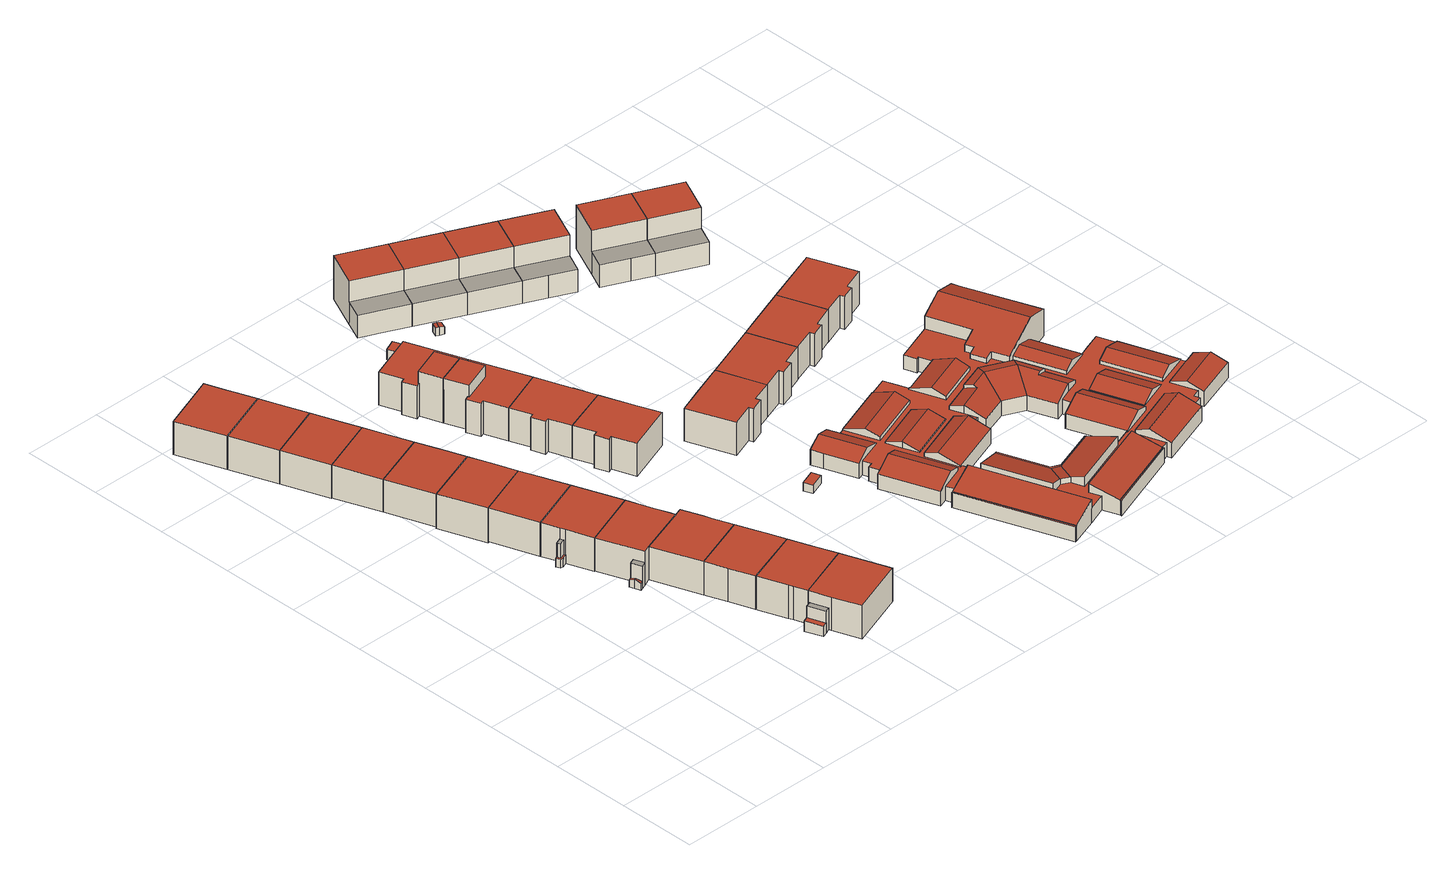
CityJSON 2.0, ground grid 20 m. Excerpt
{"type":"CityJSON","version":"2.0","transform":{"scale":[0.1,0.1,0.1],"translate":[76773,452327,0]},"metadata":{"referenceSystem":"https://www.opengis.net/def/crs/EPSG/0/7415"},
"CityObjects":{
"building1":{"type":"Building","attributes":{"Volume":1654.1,"Dakoppervlakte":191.85,"Muuroppervlakte":479.34,"Vloeroppervlakte":191.85,"hoogte_Z_max_in_m_NAP":9.66,"GEB_DOEL":"woonfunctie","dateOfConstruction":"1984-01-01","measuredHeight":8.62},"geometry":[{"type":"Solid","lod":"2","boundaries":[[[[0,1,2,3,4,5]],[[6,7,8,9,10,11]],[[1,0,8,7]],[[4,10,9,5]],[[4,3,11,10]],[[11,3,2,6]],[[5,9,8,0]],[[2,1,7,6]]]],"semantics":{"surfaces":[{"type":"GroundSurface"},{"type":"RoofSurface"},{"type":"WallSurface"}],"values":[[0,1,2,2,2,2,2,2]]}}]},
"building2":{"type":"Building","attributes":{"Volume":1596.35,"Dakoppervlakte":184.88,"Muuroppervlakte":472.13,"Vloeroppervlakte":184.88,"hoogte_Z_max_in_m_NAP":9.66,"GEB_DOEL":"woonfunctie","dateOfConstruction":"1984-01-01","measuredHeight":8.63},"geometry":[{"type":"Solid","lod":"2","boundaries":[[[[12,13,14,1,0,15]],[[16,17,18,19,8,7]],[[14,13,17,16]],[[12,15,19,18]],[[0,8,19,15]],[[1,7,8,0]],[[13,12,18,17]],[[1,14,16,7]]]],"semantics":{"surfaces":[{"type":"GroundSurface"},{"type":"RoofSurface"},{"type":"WallSurface"}],"values":[[0,1,2,2,2,2,2,2]]}}]},
"building3":{"type":"Building","attributes":{"Volume":1591.97,"Dakoppervlakte":184.65,"Muuroppervlakte":471.17,"Vloeroppervlakte":184.65,"hoogte_Z_max_in_m_NAP":9.66,"GEB_DOEL":"woonfunctie","dateOfConstruction":"1984-01-01","measuredHeight":8.62},"geometry":[{"type":"Solid","lod":"2","boundaries":[[[[20,21,22,14,13,23]],[[24,17,16,25,26,27]],[[22,21,26,25]],[[23,24,27,20]],[[13,17,24,23]],[[14,16,17,13]],[[27,26,21,20]],[[14,22,25,16]]]],"semantics":{"surfaces":[{"type":"GroundSurface"},{"type":"RoofSurface"},{"type":"WallSurface"}],"values":[[0,1,2,2,2,2,2,2]]}}]},
"building4":{"type":"Building","attributes":{"Volume":1593.32,"Dakoppervlakte":185.02,"Muuroppervlakte":471.04,"Vloeroppervlakte":185.02,"hoogte_Z_max_in_m_NAP":9.66,"GEB_DOEL":"woonfunctie","dateOfConstruction":"1984-01-01","measuredHeight":8.61},"geometry":[{"type":"Solid","lod":"2","boundaries":[[[[28,29,30,31,32]],[[26,25,33,34,35]],[[32,31,34,33]],[[30,35,34,31]],[[30,29,26,35]],[[29,28,25,26]],[[28,32,33,25]]]],"semantics":{"surfaces":[{"type":"GroundSurface"},{"type":"RoofSurface"},{"type":"WallSurface"}],"values":[[0,1,2,2,2,2,2]]}}]},
"building5":{"type":"Building","attributes":{"Volume":1605.19,"Dakoppervlakte":186.98,"Muuroppervlakte":471.8,"Vloeroppervlakte":186.98,"hoogte_Z_max_in_m_NAP":9.66,"GEB_DOEL":"woonfunctie","dateOfConstruction":"1984-01-01","measuredHeight":8.58},"geometry":[{"type":"Solid","lod":"2","boundaries":[[[[36,37,38,39,32,31]],[[34,33,40,41,42,43]],[[39,38,41,40]],[[36,43,42,37]],[[36,31,34,43]],[[32,33,34,31]],[[37,42,41,38]],[[32,39,40,33]]]],"semantics":{"surfaces":[{"type":"GroundSurface"},{"type":"RoofSurface"},{"type":"WallSurface"}],"values":[[0,1,2,2,2,2,2,2]]}}]},
"building6":{"type":"Building","attributes":{"Volume":1654.36,"Dakoppervlakte":181.78,"Muuroppervlakte":493.81,"Vloeroppervlakte":181.78,"hoogte_Z_max_in_m_NAP":9.66,"GEB_DOEL":"woonfunctie","dateOfConstruction":"1984-01-01","measuredHeight":9.1},"geometry":[{"type":"Solid","lod":"2","boundaries":[[[[44,45,46,47,48,49]],[[41,40,50,51,52,53]],[[49,48,51,50]],[[46,53,52,47]],[[46,45,41,53]],[[40,41,45,44]],[[48,47,52,51]],[[44,49,50,40]]]],"semantics":{"surfaces":[{"type":"GroundSurface"},{"type":"RoofSurface"},{"type":"WallSurface"}],"values":[[0,1,2,2,2,2,2,2]]}}]},
"building7":{"type":"Building","attributes":{"Volume":1632.92,"Dakoppervlakte":185.44,"Muuroppervlakte":482.09,"Vloeroppervlakte":185.44,"hoogte_Z_max_in_m_NAP":9.66,"GEB_DOEL":"woonfunctie","dateOfConstruction":"1984-01-01","measuredHeight":8.81},"geometry":[{"type":"Solid","lod":"2","boundaries":[[[[54,55,56,57,58,59]],[[51,50,60,61,62,63]],[[57,56,61,60]],[[55,54,63,62]],[[54,59,51,63]],[[50,51,59,58]],[[56,55,62,61]],[[60,50,58,57]]]],"semantics":{"surfaces":[{"type":"GroundSurface"},{"type":"RoofSurface"},{"type":"WallSurface"}],"values":[[0,1,2,2,2,2,2,2]]}}]},
"building8":{"type":"Building","attributes":{"Volume":1693.25,"Dakoppervlakte":194.45,"Muuroppervlakte":505.83,"Vloeroppervlakte":195.86,"hoogte_Z_max_in_m_NAP":9.66,"GEB_DOEL":"woonfunctie","dateOfConstruction":"1984-01-01","measuredHeight":8.72},"geometry":[{"type":"Solid","lod":"2","boundaries":[[[[64,57,56,65,66,67,68,69,70,71,72]],[[73,74,75,76]],[[77,78,79,80,61,60,81]],[[82,83,84,85,86,87,88]],[[81,60,57,64,73]],[[67,78,77,84,68]],[[79,66,65,80]],[[80,65,56,61]],[[60,61,56,57]],[[72,71,88,87]],[[88,71,70,82]],[[70,69,83,82]],[[83,69,68,84]],[[74,73,64,72,87]],[[87,86,75,74]],[[86,85,76,75]],[[73,76,85,84,77,81]],[[66,79,78,67]]]],"semantics":{"surfaces":[{"type":"GroundSurface"},{"type":"OuterFloorSurface"},{"type":"RoofSurface"},{"type":"WallSurface"}],"values":[[0,1,2,2,3,3,3,3,3,3,3,3,3,3,3,3,3,3]]}}]},
"building9":{"type":"Building","attributes":{"Volume":1565.71,"Dakoppervlakte":180.71,"Muuroppervlakte":483.85,"Vloeroppervlakte":184.73,"hoogte_Z_max_in_m_NAP":9.66,"GEB_DOEL":"woonfunctie","dateOfConstruction":"1984-01-01","measuredHeight":8.62},"geometry":[{"type":"Solid","lod":"2","boundaries":[[[[89,90,91,92,93,94,95,96,97,98,99,100,101,102]],[[103,104,105,106]],[[79,78,107,108,109,110,111,112]],[[113,114,115,116]],[[116,115,117,118]],[[95,94,108,107,103]],[[94,93,109,108]],[[111,91,90,112]],[[79,112,90,89]],[[89,102,78,79]],[[106,114,96,95,103]],[[101,100,117,105,104]],[[97,113,116,98]],[[97,96,114,113]],[[100,99,118,117]],[[118,99,98,116]],[[114,106,105,117,115]],[[78,102,101,104,103,107]],[[111,110,109,93,92,91]]]],"semantics":{"surfaces":[{"type":"GroundSurface"},{"type":"OuterFloorSurface"},{"type":"RoofSurface"},{"type":"WallSurface"}],"values":[[0,1,2,2,2,3,3,3,3,3,3,3,3,3,3,3,3,3,3]]}}]},
"building10":{"type":"Building","attributes":{"Volume":1661.63,"Dakoppervlakte":192.04,"Muuroppervlakte":481.19,"Vloeroppervlakte":192.04,"hoogte_Z_max_in_m_NAP":9.66,"GEB_DOEL":"woonfunctie","dateOfConstruction":"1984-01-01","measuredHeight":8.65},"geometry":[{"type":"Solid","lod":"2","boundaries":[[[[119,120,121,122,123,124,94,93]],[[125,126,127,128,129,109,108,130]],[[128,127,126,122,121,120]],[[119,93,109,129]],[[93,94,108,109]],[[125,130,108,94,124,123]],[[120,119,129,128]],[[123,122,126,125]]]],"semantics":{"surfaces":[{"type":"GroundSurface"},{"type":"RoofSurface"},{"type":"WallSurface"}],"values":[[0,1,2,2,2,2,2,2]]}}]},
"building11":{"type":"Building","attributes":{"Volume":1603.58,"Dakoppervlakte":185.86,"Muuroppervlakte":472.62,"Vloeroppervlakte":185.86,"hoogte_Z_max_in_m_NAP":9.66,"GEB_DOEL":"woonfunctie","dateOfConstruction":"1984-01-01","measuredHeight":8.63},"geometry":[{"type":"Solid","lod":"2","boundaries":[[[[122,131,132,133,134,135,136,123]],[[137,138,139,126,125,140,141,142]],[[134,133,137,142]],[[132,138,137,133]],[[131,122,126,139]],[[122,123,125,126]],[[123,136,140,125]],[[142,141,140,136,135,134]],[[132,131,139,138]]]],"semantics":{"surfaces":[{"type":"GroundSurface"},{"type":"RoofSurface"},{"type":"WallSurface"}],"values":[[0,1,2,2,2,2,2,2,2]]}}]},
"building12":{"type":"Building","attributes":{"Volume":1719.1,"Dakoppervlakte":198.61,"Muuroppervlakte":505.46,"Vloeroppervlakte":205.11,"hoogte_Z_max_in_m_NAP":9.66,"GEB_DOEL":"woonfunctie","dateOfConstruction":"1984-01-01","measuredHeight":8.65},"geometry":[{"type":"Solid","lod":"2","boundaries":[[[[143,144,145,146,147,148,149,150,151,152,153,154]],[[155,156,157,158,159,160,161]],[[162,163,164,165]],[[166,167,168,169]],[[169,168,165,164]],[[164,163,151,150]],[[162,152,151,163]],[[162,165,153,152]],[[154,153,165,168,167]],[[166,169,164,150,149]],[[161,160,159,146,145,144]],[[147,146,159,158]],[[148,147,158,157]],[[155,161,144,143]],[[167,166,149,148,157,156,155,143,154]]]],"semantics":{"surfaces":[{"type":"GroundSurface"},{"type":"RoofSurface"},{"type":"OuterFloorSurface"},{"type":"WallSurface"}],"values":[[0,1,1,2,3,3,3,3,3,3,3,3,3,3,3]]}}]},
"building13":{"type":"Building","attributes":{"Volume":1582.92,"Dakoppervlakte":183.24,"Muuroppervlakte":470.53,"Vloeroppervlakte":183.24,"hoogte_Z_max_in_m_NAP":9.66,"GEB_DOEL":"woonfunctie","dateOfConstruction":"1984-01-01","measuredHeight":8.64},"geometry":[{"type":"Solid","lod":"2","boundaries":[[[[170,144,143,171,172,134,133,173]],[[174,155,161,175,176,137,142,177]],[[161,155,143,144]],[[170,175,161,144]],[[170,173,176,175]],[[173,133,137,176]],[[133,134,142,137]],[[134,172,177,142]],[[172,171,174,177]],[[155,174,171,143]]]],"semantics":{"surfaces":[{"type":"GroundSurface"},{"type":"RoofSurface"},{"type":"WallSurface"}],"values":[[0,1,2,2,2,2,2,2,2,2]]}}]},
"building14":{"type":"Building","attributes":{"Volume":1807,"Dakoppervlakte":192.11,"Muuroppervlakte":581.39,"Vloeroppervlakte":192.11,"hoogte_Z_max_in_m_NAP":12.63,"GEB_DOEL":"woonfunctie","dateOfConstruction":"1985-01-01","measuredHeight":11.65},"geometry":[{"type":"Solid","lod":"2","boundaries":[[[[178,179,180,181,182,183,184,185,186]],[[187,188,189,190,191,192,193,194,195,196]],[[197,198,199,200,201]],[[178,186,187,196]],[[185,184,189,188]],[[189,184,183,182,202,190]],[[181,180,194,193]],[[180,179,195,194]],[[178,196,195,179]],[[190,202,197,201]],[[199,192,191,200]],[[200,191,190,201]],[[197,202,182,181,193,192,199,198]],[[186,185,188,187]]]],"semantics":{"surfaces":[{"type":"GroundSurface"},{"type":"RoofSurface"},{"type":"WallSurface"}],"values":[[0,1,1,2,2,2,2,2,2,2,2,2,2,2]]}}]},
"building15":{"type":"Building","attributes":{"Volume":1904.72,"Dakoppervlakte":224.43,"Muuroppervlakte":611.45,"Vloeroppervlakte":224.03,"hoogte_Z_max_in_m_NAP":12.63,"GEB_DOEL":"woonfunctie","dateOfConstruction":"1985-01-01","measuredHeight":11.67},"geometry":[{"type":"Solid","lod":"2","boundaries":[[[[203,204,205,206,207,184,183,182,208,209,210,211,212,213,214,215]],[[190,189,216,217,218,219,220,221,222,223,224]],[[225,226,227,228]],[[229,230,231,232]],[[233,234,197,201]],[[218,217,225,213,212]],[[212,211,219,218]],[[211,210,220,219]],[[220,210,209,221]],[[209,208,222,221]],[[228,214,213,225]],[[203,215,227,226]],[[228,227,215,214]],[[205,230,229,206]],[[230,205,204,231]],[[229,232,207,206]],[[217,216,189,184,207,232,231,204,203,226,225]],[[202,190,201,197]],[[201,190,224,233]],[[234,233,224,223]],[[202,197,234,223,222,208,182]],[[202,182,183,184,189,190]]]],"semantics":{"surfaces":[{"type":"GroundSurface"},{"type":"RoofSurface"},{"type":"WallSurface"}],"values":[[0,1,1,1,1,2,2,2,2,2,2,2,2,2,2,2,2,2,2,2,2,2]]}}]},
"building16":{"type":"Building","attributes":{"Volume":1658.33,"Dakoppervlakte":192.31,"Muuroppervlakte":495.57,"Vloeroppervlakte":192.31,"hoogte_Z_max_in_m_NAP":9.62,"GEB_DOEL":"woonfunctie","dateOfConstruction":"1985-01-01","measuredHeight":8.62},"geometry":[{"type":"Solid","lod":"2","boundaries":[[[[235,236,237,238,239,240,241,242,243]],[[244,245,246,247,248,249,250,251,252]],[[240,239,244,252]],[[245,244,239,238]],[[238,237,246,245]],[[237,236,247,246]],[[248,247,236,235]],[[235,243,249,248]],[[243,242,250,249]],[[252,251,250,242,241,240]]]],"semantics":{"surfaces":[{"type":"GroundSurface"},{"type":"RoofSurface"},{"type":"WallSurface"}],"values":[[0,1,2,2,2,2,2,2,2,2]]}}]},
"building17":{"type":"Building","attributes":{"Volume":1706.49,"Dakoppervlakte":210.97,"Muuroppervlakte":506.52,"Vloeroppervlakte":210.75,"hoogte_Z_max_in_m_NAP":9.62,"GEB_DOEL":"woonfunctie","dateOfConstruction":"1985-01-01","measuredHeight":8.63},"geometry":[{"type":"Solid","lod":"2","boundaries":[[[[239,253,254,255,256,186,185,257,258,259,260,261,262,263,264,240]],[[265,266,267,268,269]],[[268,267,270]],[[270,271,268]],[[265,269,272,273]],[[269,274,272]],[[187,275,276,277,278,244,252,279,280,281,282,188]],[[239,244,278,253]],[[244,239,240,274,252]],[[186,187,188,185]],[[187,186,256,275]],[[276,275,256,255]],[[276,255,254,277]],[[261,266,265,262]],[[267,266,261,260]],[[258,271,270,259]],[[260,259,270,267]],[[273,263,262,265]],[[273,272,264,263]],[[264,272,274,240]],[[278,277,254,253]],[[257,185,188,282]],[[269,279,252,274]],[[280,279,269,268]],[[257,282,281,280,268,271,258]]]],"semantics":{"surfaces":[{"type":"GroundSurface"},{"type":"RoofSurface"},{"type":"WallSurface"}],"values":[[0,1,1,1,1,1,1,2,2,2,2,2,2,2,2,2,2,2,2,2,2,2,2,2,2]]}}]},
"building18":{"type":"Building","attributes":{"Volume":25.51,"Dakoppervlakte":9.28,"Muuroppervlakte":33.5,"Vloeroppervlakte":9.28,"hoogte_Z_max_in_m_NAP":3.82,"GEB_DOEL":"onbekend","dateOfConstruction":"1985-01-01","measuredHeight":2.75},"geometry":[{"type":"Solid","lod":"2","boundaries":[[[[283,284,285,286]],[[287,288,289,290]],[[286,288,287,283]],[[286,285,289,288]],[[284,290,289,285]],[[290,284,283,287]]]],"semantics":{"surfaces":[{"type":"GroundSurface"},{"type":"RoofSurface"},{"type":"WallSurface"}],"values":[[0,1,2,2,2,2]]}}]},
"building19":{"type":"Building","attributes":{"Volume":20.33,"Dakoppervlakte":9.68,"Muuroppervlakte":27.06,"Vloeroppervlakte":9.67,"hoogte_Z_max_in_m_NAP":3.19,"GEB_DOEL":"onbekend","dateOfConstruction":"1983-01-01","measuredHeight":2.16},"geometry":[{"type":"Solid","lod":"2","boundaries":[[[[291,292,293,294]],[[295,296,297,298]],[[291,294,298,297]],[[294,293,295,298]],[[293,292,296,295]],[[296,292,291,297]]]],"semantics":{"surfaces":[{"type":"GroundSurface"},{"type":"RoofSurface"},{"type":"WallSurface"}],"values":[[0,1,2,2,2,2]]}}]},
"building20":{"type":"Building","attributes":{"Volume":1651.8,"Dakoppervlakte":192.54,"Muuroppervlakte":494.11,"Vloeroppervlakte":192.54,"hoogte_Z_max_in_m_NAP":9.62,"GEB_DOEL":"woonfunctie","dateOfConstruction":"1985-01-01","measuredHeight":8.58},"geometry":[{"type":"Solid","lod":"2","boundaries":[[[[299,300,301,302,303,304,305,306,307]],[[308,309,310,311,312,313,314,315,316]],[[307,306,311,310]],[[304,303,314,313]],[[303,302,315,314]],[[302,301,316,315]],[[308,316,301,300]],[[300,299,309,308]],[[307,310,309,299]],[[306,305,304,313,312,311]]]],"semantics":{"surfaces":[{"type":"GroundSurface"},{"type":"RoofSurface"},{"type":"WallSurface"}],"values":[[0,1,2,2,2,2,2,2,2,2]]}}]},
"building21":{"type":"Building","attributes":{"Volume":1776.81,"Dakoppervlakte":121.64,"Muuroppervlakte":571.63,"Vloeroppervlakte":185.67,"hoogte_Z_max_in_m_NAP":12.45,"GEB_DOEL":"woonfunctie","dateOfConstruction":"1984-01-01","measuredHeight":11.49},"geometry":[{"type":"Solid","lod":"2","boundaries":[[[[317,318,319,320,321,322,323,324]],[[325,326,327,328,329,330]],[[331,332,333,334]],[[317,324,331,334,326]],[[323,332,331,324]],[[333,332,323,322,327]],[[326,325,318,317]],[[322,321,328,327]],[[318,325,330,329,328,321,320,319]],[[334,333,327,326]]]],"semantics":{"surfaces":[{"type":"GroundSurface"},{"type":"OuterFloorSurface"},{"type":"RoofSurface"},{"type":"WallSurface"}],"values":[[0,1,2,3,3,3,3,3,3,3]]}}]},
"building22":{"type":"Building","attributes":{"Volume":7.62,"Dakoppervlakte":3.67,"Muuroppervlakte":15.78,"Vloeroppervlakte":3.55,"hoogte_Z_max_in_m_NAP":3.24,"GEB_DOEL":"onbekend","dateOfConstruction":"1984-01-01","measuredHeight":2.28},"geometry":[{"type":"Solid","lod":"2","boundaries":[[[[335,336,337,338,339,340]],[[341,342,343,344]],[[345,346,343,342]],[[344,336,335,341]],[[346,345,339,338]],[[337,343,346,338]],[[341,335,340,339,345,342]],[[337,336,344,343]]]],"semantics":{"surfaces":[{"type":"GroundSurface"},{"type":"RoofSurface"},{"type":"WallSurface"}],"values":[[0,1,1,2,2,2,2,2]]}}]},
"building23":{"type":"Building","attributes":{"Volume":1778.97,"Dakoppervlakte":121.66,"Muuroppervlakte":571.8,"Vloeroppervlakte":186.14,"hoogte_Z_max_in_m_NAP":12.45,"GEB_DOEL":"woonfunctie","dateOfConstruction":"1984-01-01","measuredHeight":11.49},"geometry":[{"type":"Solid","lod":"2","boundaries":[[[[347,348,349,318,317,324]],[[350,351,326,325]],[[352,353,331,334]],[[353,352,351,348,347]],[[347,324,331,353]],[[324,317,326,334,331]],[[325,318,349,350]],[[349,348,351,350]],[[317,318,325,326]],[[334,326,351,352]]]],"semantics":{"surfaces":[{"type":"GroundSurface"},{"type":"OuterFloorSurface"},{"type":"RoofSurface"},{"type":"WallSurface"}],"values":[[0,1,2,3,3,3,3,3,3,3]]}}]},
"building24":{"type":"Building","attributes":{"Volume":1636.35,"Dakoppervlakte":190.43,"Muuroppervlakte":491.38,"Vloeroppervlakte":190.43,"hoogte_Z_max_in_m_NAP":9.62,"GEB_DOEL":"woonfunctie","dateOfConstruction":"1985-01-01","measuredHeight":8.59},"geometry":[{"type":"Solid","lod":"2","boundaries":[[[[354,355,356,357,307,306,358,359,360]],[[310,361,362,363,364,365,366,367,311]],[[311,306,307,310]],[[307,357,361,310]],[[357,356,362,361]],[[356,355,363,362]],[[363,355,354,364]],[[354,360,365,364]],[[360,359,366,365]],[[366,359,358,306,311,367]]]],"semantics":{"surfaces":[{"type":"GroundSurface"},{"type":"RoofSurface"},{"type":"WallSurface"}],"values":[[0,1,2,2,2,2,2,2,2,2]]}}]},
"building25":{"type":"Building","attributes":{"Volume":1787.22,"Dakoppervlakte":122.33,"Muuroppervlakte":572.92,"Vloeroppervlakte":187.15,"hoogte_Z_max_in_m_NAP":12.45,"GEB_DOEL":"woonfunctie","dateOfConstruction":"1984-01-01","measuredHeight":11.48},"geometry":[{"type":"Solid","lod":"2","boundaries":[[[[368,369,349,348,347,370,371]],[[372,373,351,350,374]],[[375,376,353,352]],[[370,376,375,373,371]],[[370,347,353,376]],[[352,353,347,348,351]],[[368,371,373,372]],[[350,351,348,349]],[[372,374,350,349,369,368]],[[352,351,373,375]]]],"semantics":{"surfaces":[{"type":"GroundSurface"},{"type":"OuterFloorSurface"},{"type":"RoofSurface"},{"type":"WallSurface"}],"values":[[0,1,2,3,3,3,3,3,3,3]]}}]},
"building26":{"type":"Building","attributes":{"Volume":1819.58,"Dakoppervlakte":124.62,"Muuroppervlakte":578.31,"Vloeroppervlakte":189.96,"hoogte_Z_max_in_m_NAP":12.45,"GEB_DOEL":"woonfunctie","dateOfConstruction":"1984-01-01","measuredHeight":11.5},"geometry":[{"type":"Solid","lod":"2","boundaries":[[[[377,378,368,371,370,379,380]],[[372,381,382,383,373]],[[376,375,384,385]],[[385,384,383,380,379]],[[370,376,385,379]],[[375,376,370,371,373]],[[372,373,371,368]],[[381,372,368,378]],[[377,382,381,378]],[[377,380,383,382]],[[384,375,373,383]]]],"semantics":{"surfaces":[{"type":"GroundSurface"},{"type":"OuterFloorSurface"},{"type":"RoofSurface"},{"type":"WallSurface"}],"values":[[0,1,2,3,3,3,3,3,3,3,3]]}}]},
"building27":{"type":"Building","attributes":{"Volume":1626.9,"Dakoppervlakte":189.97,"Muuroppervlakte":488.93,"Vloeroppervlakte":189.97,"hoogte_Z_max_in_m_NAP":9.62,"GEB_DOEL":"woonfunctie","dateOfConstruction":"1985-01-01","measuredHeight":8.56},"geometry":[{"type":"Solid","lod":"2","boundaries":[[[[386,387,388,389,390,391,392,393,394]],[[395,396,366,365,397,398,399,400,401]],[[391,390,365,366]],[[390,389,397,365]],[[389,388,398,397]],[[388,387,399,398]],[[387,386,400,399]],[[386,394,401,400]],[[401,394,393,395]],[[395,393,392,391,366,396]]]],"semantics":{"surfaces":[{"type":"GroundSurface"},{"type":"RoofSurface"},{"type":"WallSurface"}],"values":[[0,1,2,2,2,2,2,2,2,2]]}}]},
"building28":{"type":"Building","attributes":{"Volume":17367.57,"Dakoppervlakte":3644.95,"Muuroppervlakte":2633.39,"Vloeroppervlakte":3499.03,"hoogte_Z_max_in_m_NAP":9.63,"GEB_DOEL":"bijeenkomstfunctie,sportfunctie - onderwijsfunctie","dateOfConstruction":"1984-01-01","measuredHeight":9.35},"geometry":[{"type":"Solid","lod":"2","boundaries":[[[[402,403,404,405,406,407,408,409,410,411,412,413,414,415,416,417,418,419,420,421,422,423,424,425,426,427,428,429,430,431,432,433,434,435,436,437,438,439,440,441,442,443,444,445,446,447,448,449,450,451,452,453,454,455,456,457,458,459,460,461,462,463],[464,465,466,467,468,469,470,471,472,473,474,475,476,477,478,479,480,481,482,483,484]],[[485,486,487,488,489,490,491,492,493,494,495,496,497,498,499,500,501,502,503,504,505,506,507,508,509,510,511,512,513,514,515,516,517,518,519,520,521,522,523,524,525,526,527,528,529,530,531,532,533,534,535,536,537,538,539,540,541,542,543,544,545],[546,547,548,549],[550,551,552,553,554,555,556,557,558,559,560,561,562,563,564,565,566,567,568,569,570,571,572,573,574,575,574,576,577,578,579,580,581],[582,583,584,585,586,587]],[[588,589,590,591]],[[590,592,593,594,595,591]],[[596,597,598,599,600]],[[601,602,600,599,603]],[[604,605,606,607]],[[608,609,610,611,612,613,607,606]],[[614,615,616,617,618]],[[614,619,620,615]],[[621,622,623,624]],[[624,623,625,626]],[[627,628,629,630]],[[631,632,630,629]],[[633,634,635,636]],[[637,633,636,638]],[[639,640,641,642]],[[642,641,643,644]],[[645,646,647,648]],[[649,645,648,650]],[[651,652,653,654]],[[655,656,657,658]],[[659,660,661,662,663]],[[664,665,666,667,668,669,663,662,670,671]],[[672,673,674,675]],[[676,677,678,672,675]],[[679,680,681,682]],[[683,684,685,686]],[[687,688,689,690]],[[691,692,688,687]],[[693,694,695,696]],[[695,694,697,698]],[[699,695,698,700]],[[698,701,702,703,704,700]],[[698,697,705,701]],[[699,706,707,708,696,695]],[[709,710,711,708,707]],[[712,713,714,703,702]],[[715,716,717,718,719,720]],[[721,722,720,719]],[[723,724,725,726,727]],[[726,728,729,727]],[[730,729,728,731,732]],[[733,734,735,736,737,738,739,740]],[[437,436,592,590]],[[592,436,435,593]],[[435,434,513,594,593]],[[588,439,438,589]],[[589,438,437,590]],[[512,595,594,513]],[[511,440,439,588,591,595,512]],[[407,406,596,600]],[[406,405,597,596]],[[597,405,404,598]],[[409,601,486]],[[408,602,601,409]],[[407,600,602,408]],[[487,603,599,598,404,403,488]],[[487,486,601,603]],[[417,416,610,609,535]],[[415,611,610,416]],[[612,611,415,414,540]],[[604,538,537,605]],[[606,605,537,536,608]],[[536,535,609,608]],[[540,539,613,612]],[[613,539,538,604,607]],[[491,490,463,462]],[[518,431,430,429,520,519]],[[431,518,517,432]],[[514,513,434,433]],[[441,440,511,510]],[[509,442,441,510]],[[442,509,508,443]],[[503,447,446,504]],[[453,452,500,499]],[[496,459,458,497]],[[402,463,490,489]],[[403,402,489,488]],[[486,485,410,409]],[[411,543,542,412]],[[542,541,540,414,413,412]],[[418,417,535,534]],[[419,418,534,533]],[[420,419,533,532]],[[420,532,531,421]],[[494,493,620,619]],[[494,619,614,618,460,459,496,495]],[[620,493,492,491,616,615]],[[618,617,461,460]],[[617,616,491,462,461]],[[543,411,410,485,626,625]],[[622,621,545,544]],[[623,622,544,543,625]],[[626,485,545,621,624]],[[504,446,445,631,629,628,505]],[[631,445,444,632]],[[506,627,630,507]],[[505,628,627,506]],[[630,632,444,443,508,507]],[[433,432,517,637,638,514]],[[634,516,515,635]],[[514,638,636,635,515]],[[637,517,516,634,633]],[[641,640,586,585]],[[583,582,642,644]],[[639,642,582,587]],[[641,585,584,643]],[[644,643,584,583]],[[640,639,587,586]],[[549,650,648,647,546]],[[649,650,549,548]],[[646,547,546,647]],[[646,645,649,548,547]],[[653,501,500,452,451,655,654]],[[655,451,450,656]],[[657,656,450,449]],[[449,448,658,657]],[[654,655,658,651]],[[501,653,652,502]],[[502,652,651,658,448,447,503]],[[422,421,531,670,662]],[[659,425,424,423,661,660]],[[422,662,661,423]],[[677,428,427,678]],[[670,531,530,671]],[[529,664,671,530]],[[664,529,528,665]],[[666,665,528,527]],[[666,527,526,667]],[[667,526,525,668]],[[668,525,524,669]],[[523,522,674,673]],[[521,520,429,428,677,676]],[[669,524,523,673,672,678,427,426,425,659,663]],[[453,499,681,680,684,454]],[[686,685,457,456]],[[456,455,683,686]],[[454,684,683,455]],[[679,685,684,680]],[[681,499,498,682]],[[682,498,497,458,457,685,679]],[[568,691,687,569]],[[690,689,566,565,484,483,741]],[[692,691,568,567]],[[688,692,567,566,689]],[[690,741,483,482,570,569,687]],[[742,704,703,572,571,481,480]],[[700,704,742,480,479,743]],[[709,707,581,580]],[[711,693,696,708]],[[714,573,572,703]],[[701,705,574,575,712,702]],[[699,744,478,477,745,706]],[[693,711,578,577,694]],[[576,574,705,697]],[[578,711,710,579]],[[714,713,574,573]],[[713,712,575,574]],[[697,694,577,576]],[[699,700,743,479,478,744]],[[581,707,706,745,477,476,550]],[[710,709,580,579]],[[720,722,553,552]],[[556,717,716,746]],[[474,747,715,720,552,551,475]],[[716,715,747,474,473,746]],[[717,556,555,718]],[[718,555,554,721,719]],[[722,721,554,553]],[[469,468,748,740,739,749]],[[467,466,750,734,733,751]],[[734,750,752,735]],[[737,726,725,738]],[[728,726,737,736]],[[728,736,735,731]],[[738,753,749,739]],[[749,753,470,469]],[[557,556,746,473,472,471]],[[476,475,551,550]],[[482,481,571,570]],[[484,565,564,464]],[[466,465,752,750]],[[558,724,723,559]],[[752,465,464,564,563,732,731,735]],[[729,730,562,561]],[[468,467,751,733,740,748]],[[729,561,560,727]],[[723,727,560,559]],[[725,724,558,557,471,470,753,738]],[[732,563,562,730]],[[521,676,675,674,522]]]],"semantics":{"surfaces":[{"type":"GroundSurface"},{"type":"RoofSurface"},{"type":"WallSurface"}],"values":[[0,1,1,1,1,1,1,1,1,1,1,1,1,1,1,1,1,1,1,1,1,1,1,1,1,1,1,1,1,1,1,1,1,1,1,1,1,1,1,1,1,1,1,1,2,2,2,2,2,2,2,2,2,2,2,2,2,2,2,2,2,2,2,2,2,2,2,2,2,2,2,2,2,2,2,2,2,2,2,2,2,2,2,2,2,2,2,2,2,2,2,2,2,2,2,2,2,2,2,2,2,2,2,2,2,2,2,2,2,2,2,2,2,2,2,2,2,2,2,2,2,2,2,2,2,2,2,2,2,2,2,2,2,2,2,2,2,2,2,2,2,2,2,2,2,2,2,2,2,2,2,2,2,2,2,2,2,2,2,2,2,2,2,2,2,2,2,2,2,2,2,2,2,2,2,2,2,2,2,2,2,2,2,2,2,2,2,2,2,2,2,2]]}}]},
"building29":{"type":"Building","attributes":{"Volume":1789.12,"Dakoppervlakte":122.47,"Muuroppervlakte":573.26,"Vloeroppervlakte":187.02,"hoogte_Z_max_in_m_NAP":12.45,"GEB_DOEL":"woonfunctie","dateOfConstruction":"1984-01-01","measuredHeight":11.49},"geometry":[{"type":"Solid","lod":"2","boundaries":[[[[754,755,756,757,758,759,760]],[[761,762,763,764,765]],[[766,767,768,769]],[[759,767,766,762,760]],[[758,768,767,759]],[[758,757,763,769,768]],[[754,760,762,761]],[[763,757,756,764]],[[755,765,764,756]],[[761,765,755,754]],[[769,763,762,766]]]],"semantics":{"surfaces":[{"type":"GroundSurface"},{"type":"OuterFloorSurface"},{"type":"RoofSurface"},{"type":"WallSurface"}],"values":[[0,1,2,3,3,3,3,3,3,3,3]]}}]},
"building30":{"type":"Building","attributes":{"Volume":1654.57,"Dakoppervlakte":192.51,"Muuroppervlakte":494.68,"Vloeroppervlakte":192.5,"hoogte_Z_max_in_m_NAP":9.62,"GEB_DOEL":"woonfunctie","dateOfConstruction":"1985-01-01","measuredHeight":8.59},"geometry":[{"type":"Solid","lod":"2","boundaries":[[[[770,771,772,773,774,775,776,777]],[[401,778,779,780,781,782,783,395]],[[773,772,395,783]],[[772,771,401,395]],[[771,770,778,401]],[[770,777,779,778]],[[777,776,780,779]],[[775,781,780,776]],[[775,774,782,781]],[[773,783,782,774]]]],"semantics":{"surfaces":[{"type":"GroundSurface"},{"type":"RoofSurface"},{"type":"WallSurface"}],"values":[[0,1,2,2,2,2,2,2,2,2]]}}]},
"building31":{"type":"Building","attributes":{"Volume":1772.75,"Dakoppervlakte":121.82,"Muuroppervlakte":570.25,"Vloeroppervlakte":185.75,"hoogte_Z_max_in_m_NAP":12.45,"GEB_DOEL":"woonfunctie","dateOfConstruction":"1984-01-01","measuredHeight":11.46},"geometry":[{"type":"Solid","lod":"2","boundaries":[[[[754,760,759,784,785,786]],[[761,787,788,762]],[[767,766,789,790]],[[790,789,788,785,784]],[[790,784,759,767]],[[766,767,759,760,762]],[[761,754,786,787]],[[786,785,788,787]],[[760,754,761,762]],[[789,766,762,788]]]],"semantics":{"surfaces":[{"type":"GroundSurface"},{"type":"OuterFloorSurface"},{"type":"RoofSurface"},{"type":"WallSurface"}],"values":[[0,1,2,3,3,3,3,3,3,3]]}}]}
},
"vertices":[
[195,1508,10],[53,1456,10],[9,1575,10],[151,1628,10],[169,1577,10],[177,1557,10],[9,1575,97],[53,1456,97],[195,1508,97],[177,1557,97],[169,1577,97],[151,1628,97],
[219,1442,10],[237,1393,10],[95,1341,10],[212,1462,10],[95,1341,97],[237,1393,97],[219,1442,97],[212,1462,97],
[261,1326,10],[279,1278,10],[137,1226,10],[254,1346,10],[254,1346,97],[137,1226,97],[279,1278,97],[261,1326,97],
[137,1226,11],[279,1278,11],[296,1231,11],[321,1162,11],[179,1112,11],[179,1112,97],[321,1162,97],[296,1231,97],
[339,1113,11],[347,1093,11],[364,1045,11],[222,995,11],[222,995,97],[364,1045,97],[347,1093,97],[339,1113,97],
[222,995,6],[364,1045,6],[382,998,6],[389,978,6],[405,933,6],[264,881,6],[264,881,97],[405,933,97],[389,978,97],[382,998,97],
[424,882,9],[431,862,9],[448,817,9],[306,765,9],[264,881,9],[405,933,9],[306,765,97],[448,817,97],[431,862,97],[424,882,97],
[322,723,9],[467,765,9],[492,697,9],[350,645,9],[327,709,9],[313,703,9],[307,704,9],[302,715,9],[308,717,9],[322,723,68],[308,717,68],[311,708,68],[325,714,68],[327,709,97],[350,645,97],[492,697,97],[467,765,97],[322,723,97],[307,704,31],[313,703,31],[327,709,31],[325,714,31],[311,708,31],[308,717,31],[302,715,31],
[492,697,10],[509,649,10],[516,629,10],[528,598,10],[532,584,10],[410,542,10],[391,534,10],[378,528,10],[371,525,10],[366,540,10],[361,552,10],[368,555,10],[381,560,10],[350,645,10],[391,534,68],[381,560,68],[368,555,68],[378,528,68],[391,534,97],[410,542,97],[532,584,97],[528,598,97],[516,629,97],[509,649,97],[371,525,28],[378,528,28],[372,543,32],[366,540,33],[368,555,29],[361,552,29],
[551,591,10],[570,541,10],[577,521,10],[595,471,10],[454,421,10],[412,535,10],[454,421,97],[595,471,97],[577,521,97],[570,541,97],[551,591,97],[412,535,97],
[613,423,10],[621,403,10],[638,355,10],[496,305,10],[476,359,10],[473,367,10],[638,355,97],[621,403,97],[613,423,97],[473,367,97],[476,359,97],[496,305,97],
[538,190,10],[680,241,10],[681,238,10],[723,122,10],[582,70,10],[557,137,10],[554,144,10],[541,138,10],[529,133,10],[513,176,10],[526,181,10],[539,186,10],[538,190,97],[539,186,97],[557,137,97],[582,70,97],[723,122,97],[681,238,97],[680,241,97],[513,176,37],[529,133,37],[541,138,37],[526,181,37],[554,144,67],[539,186,67],[526,181,67],[541,138,67],
[663,287,10],[526,223,10],[522,234,10],[655,307,10],[526,223,97],[663,287,97],[655,307,97],[522,234,97],
[531,1167,10],[521,1163,10],[508,1197,10],[519,1201,10],[499,1255,10],[575,1282,10],[615,1297,10],[668,1155,10],[552,1111,10],[552,1111,96],[668,1155,96],[615,1297,96],[575,1282,96],[596,1226,96],[520,1198,96],[519,1201,96],[508,1197,96],[521,1163,96],[531,1167,96],[499,1255,126],[519,1201,126],[520,1198,126],[596,1226,126],[575,1282,126],[499,1255,96],
[581,1389,10],[597,1347,10],[626,1358,10],[644,1309,10],[615,1298,10],[480,1308,10],[469,1304,10],[457,1338,10],[467,1342,10],[447,1398,10],[562,1441,10],[587,1450,10],[606,1398,10],[581,1389,96],[562,1441,96],[447,1398,96],[467,1342,96],[457,1338,96],[469,1304,96],[480,1308,96],[479,1311,96],[554,1339,96],[562,1441,41],[581,1389,41],[606,1398,39],[587,1450,39],[644,1309,33],[626,1358,33],[597,1347,40],[615,1298,40],[554,1339,126],[479,1311,126],
[635,884,10],[624,880,10],[612,913,10],[623,917,10],[603,970,10],[720,1011,10],[752,925,10],[773,870,10],[656,827,10],[603,970,96],[623,917,96],[612,913,96],[624,880,96],[635,884,96],[656,827,96],[773,870,96],[752,925,96],[720,1011,96],
[584,1024,10],[573,1020,10],[561,1054,10],[571,1058,10],[681,1120,10],[698,1072,10],[718,1080,10],[728,1075,10],[729,1074,10],[746,1032,10],[746,1031,10],[741,1020,10],[746,1032,36],[729,1074,36],[728,1075,36],[701,1065,39],[717,1021,39],[718,1080,36],[698,1072,35],[741,1020,36],[746,1031,36],[720,1011,35],[571,1058,96],[561,1054,96],[573,1020,96],[584,1024,96],[717,1021,96],[701,1065,96],[698,1072,96],[681,1120,96],
[602,1514,11],[614,1485,11],[586,1474,11],[574,1502,11],[602,1514,38],[574,1502,38],[586,1474,38],[614,1485,38],
[908,556,10],[916,534,10],[878,520,10],[870,542,10],[878,520,31],[916,534,31],[908,556,32],[870,542,32],
[950,766,10],[954,755,10],[920,742,10],[916,754,10],[860,733,10],[817,848,10],[876,870,10],[961,901,10],[1003,785,10],[954,755,96],[950,766,96],[1003,785,96],[961,901,96],[876,870,96],[817,848,96],[860,733,96],[916,754,96],[920,742,96],
[720,1599,10],[697,1551,10],[628,1583,10],[620,1587,10],[586,1603,10],[608,1650,10],[649,1740,10],[761,1688,10],[697,1551,69],[720,1599,69],[608,1650,69],[586,1603,69],[620,1587,69],[628,1583,69],[761,1688,124],[649,1740,124],[608,1650,124],[720,1599,124],
[734,1500,10],[727,1483,10],[716,1488,10],[709,1491,10],[716,1507,10],[724,1504,10],[734,1500,29],[724,1504,32],[716,1488,32],[727,1483,29],[716,1507,31],[709,1491,31],
[873,1636,10],[832,1546,10],[810,1499,10],[810,1499,69],[832,1546,69],[832,1546,124],[873,1636,124],
[1091,817,10],[1095,806,10],[1061,794,10],[1057,805,10],[1066,939,10],[1103,953,10],[1145,837,10],[1057,805,96],[1061,794,96],[1095,806,96],[1091,817,96],[1145,837,96],[1103,953,96],[1066,939,96],
[923,1447,10],[879,1467,10],[985,1584,10],[944,1494,10],[923,1447,69],[944,1494,69],[879,1467,69],[944,1494,124],[985,1584,124],
[1037,1394,10],[977,1422,10],[1100,1530,10],[1059,1441,10],[977,1422,69],[1037,1394,69],[1059,1441,69],[1059,1441,124],[1100,1530,124],
[1234,869,11],[1238,859,11],[1204,846,11],[1200,857,11],[1145,837,11],[1103,953,11],[1138,966,11],[1245,1005,11],[1287,889,11],[1245,1005,96],[1138,966,96],[1200,857,96],[1204,846,96],[1238,859,96],[1234,869,96],[1287,889,96],
[1015,481,3],[1007,502,3],[993,497,3],[964,577,3],[954,605,3],[992,619,3],[1030,633,3],[1041,605,3],[1056,611,3],[1195,662,3],[1242,679,3],[1254,646,3],[1264,619,3],[1264,618,3],[1369,656,3],[1368,657,3],[1357,687,3],[1351,684,3],[1340,715,3],[1439,751,3],[1501,774,3],[1562,796,3],[1568,779,3],[1637,592,3],[1575,569,3],[1569,567,3],[1590,508,3],[1611,451,3],[1642,462,3],[1679,476,3],[1696,429,3],[1747,289,3],[1752,276,3],[1753,275,3],[1781,285,3],[1795,247,3],[1809,208,3],[1700,169,3],[1695,183,3],[1675,175,3],[1680,161,3],[1652,151,3],[1658,135,3],[1519,84,3],[1515,96,3],[1492,88,3],[1493,85,3],[1495,82,3],[1296,9,3],[1295,13,3],[1280,54,3],[1232,36,3],[1163,11,3],[1160,10,3],[1060,284,3],[1063,285,3],[1076,289,3],[1067,312,3],[1046,304,3],[995,443,3],[1011,449,3],[1001,476,3],[1162,297,3],[1226,321,3],[1231,323,3],[1274,204,3],[1297,193,3],[1406,233,3],[1407,230,3],[1431,165,3],[1482,183,3],[1483,184,3],[1434,320,3],[1475,335,3],[1466,362,3],[1447,355,3],[1421,424,3],[1368,448,3],[1300,424,3],[1293,442,3],[1266,432,3],[1281,391,3],[1146,341,3],[1056,611,40],[1041,605,40],[1071,525,40],[1007,502,40],[1015,481,40],[1001,476,40],[1011,449,40],[1044,461,40],[1076,473,40],[1126,334,40],[1095,322,40],[1067,312,40],[1076,289,40],[1133,310,40],[1232,36,40],[1280,54,40],[1269,82,40],[1468,154,40],[1492,88,40],[1515,96,40],[1490,165,40],[1628,216,40],[1639,185,40],[1652,151,40],[1680,161,40],[1675,175,40],[1695,183,40],[1672,246,40],[1752,276,40],[1747,289,40],[1665,260,40],[1614,399,40],[1696,429,40],[1679,476,40],[1642,462,40],[1611,451,40],[1612,448,40],[1537,421,40],[1494,540,40],[1478,534,40],[1463,575,40],[1445,569,40],[1431,606,40],[1449,612,40],[1441,632,40],[1478,645,40],[1439,751,40],[1340,715,40],[1351,684,40],[1357,687,40],[1368,657,40],[1371,658,40],[1401,576,40],[1290,535,40],[1260,618,40],[1264,619,40],[1254,646,40],[1242,679,40],[1195,662,40],[1225,579,40],[1086,528,40],[1576,224,40],[1531,347,40],[1608,375,40],[1653,252,40],[1466,362,40],[1475,335,40],[1484,338,40],[1514,349,40],[1565,210,40],[1483,181,40],[1482,183,40],[1431,165,40],[1433,160,40],[1279,104,40],[1267,135,40],[1246,145,40],[1215,134,40],[1156,295,40],[1162,297,40],[1146,341,40],[1141,339,40],[1112,421,40],[1251,472,40],[1263,440,40],[1266,432,40],[1293,442,40],[1282,473,40],[1270,505,40],[1337,530,40],[1345,508,40],[1404,554,40],[1478,520,40],[1502,452,40],[1503,452,40],[1527,385,40],[1496,374,40],[1101,476,40],[1087,514,40],[1209,559,40],[1223,521,40],[1237,483,40],[1115,438,40],[1700,169,43],[1809,208,43],[1795,247,58],[1686,207,58],[1781,285,44],[1753,275,44],[1752,276,43],[1672,246,43],[954,605,43],[964,577,43],[993,497,43],[1031,511,58],[992,619,58],[1041,605,43],[1030,633,43],[1071,525,43],[1290,535,49],[1401,576,49],[1390,607,62],[1279,567,62],[1371,658,42],[1368,657,42],[1369,656,42],[1264,618,42],[1264,619,42],[1260,618,42],[1095,322,61],[1044,461,61],[1011,449,48],[995,443,42],[1046,304,42],[1126,334,49],[1076,473,49],[1086,528,49],[1225,579,49],[1213,612,61],[1074,561,61],[1195,662,42],[1056,611,43],[1628,216,50],[1490,165,50],[1501,135,62],[1639,185,62],[1519,84,42],[1658,135,42],[1646,411,62],[1614,399,49],[1665,260,49],[1697,271,62],[1696,429,43],[1747,289,42],[1115,438,43],[1237,483,43],[1223,521,57],[1101,476,57],[1209,559,43],[1087,514,43],[1569,361,57],[1531,347,42],[1576,224,42],[1614,238,57],[1608,375,42],[1653,252,42],[1493,85,43],[1468,154,64],[1269,82,64],[1295,13,43],[1295,13,42],[1296,9,42],[1495,82,42],[1493,85,42],[1637,592,73],[1568,779,73],[1562,796,73],[1501,774,96],[1575,569,96],[1441,632,59],[1449,612,59],[1431,606,52],[1445,569,52],[1463,575,59],[1478,534,59],[1439,751,73],[1478,645,73],[1522,550,60],[1494,540,49],[1537,421,49],[1565,431,60],[1612,448,42],[1590,508,42],[1569,567,42],[1063,285,43],[1163,11,43],[1232,36,64],[1133,310,64],[1160,10,42],[1163,11,42],[1063,285,42],[1060,284,42],[1263,440,61],[1123,389,61],[1141,339,42],[1281,391,42],[1251,472,49],[1112,421,49],[1502,452,57],[1478,520,57],[1463,495,65],[1481,444,65],[1404,554,57],[1395,526,65],[1421,424,42],[1368,448,42],[1345,508,65],[1348,498,61],[1282,473,61],[1300,424,42],[1337,530,57],[1447,355,42],[1496,374,61],[1472,441,61],[1527,385,49],[1503,452,49],[1502,452,49],[1345,508,58],[1337,530,50],[1270,505,49],[1434,320,42],[1483,184,42],[1482,183,42],[1483,181,42],[1534,199,62],[1484,338,62],[1565,210,50],[1514,349,50],[1279,104,64],[1433,160,64],[1407,230,43],[1292,189,43],[1267,135,55],[1271,198,43],[1246,145,55],[1215,134,64],[1226,321,43],[1156,295,64],[1274,204,42],[1231,323,42],[1226,321,42],[1271,198,42],[1292,189,42],[1407,230,42],[1406,233,42],[1297,193,42],[1281,391,40],[1300,424,40],[1368,448,40],[1421,424,40],[1447,355,40],[1483,184,40],[1434,320,40],[1297,193,40],[1406,233,40],[1231,323,40],[1274,204,40],[1226,321,40],[1407,230,40],
[1195,1320,10],[1145,1343,10],[1082,1373,10],[1104,1420,10],[1145,1509,10],[1258,1457,10],[1217,1367,10],[1195,1320,69],[1217,1367,69],[1104,1420,69],[1082,1373,69],[1145,1343,69],[1217,1367,124],[1258,1457,124],[1145,1509,124],[1104,1420,124],
[1341,909,10],[1287,889,10],[1245,1005,10],[1388,1057,10],[1431,942,10],[1375,921,10],[1378,910,10],[1345,898,10],[1341,909,96],[1345,898,96],[1378,910,96],[1375,921,96],[1431,942,96],[1388,1057,96],
[1370,1405,10],[1328,1316,10],[1306,1269,10],[1306,1269,69],[1328,1316,69],[1328,1316,124],[1370,1405,124]
]}
